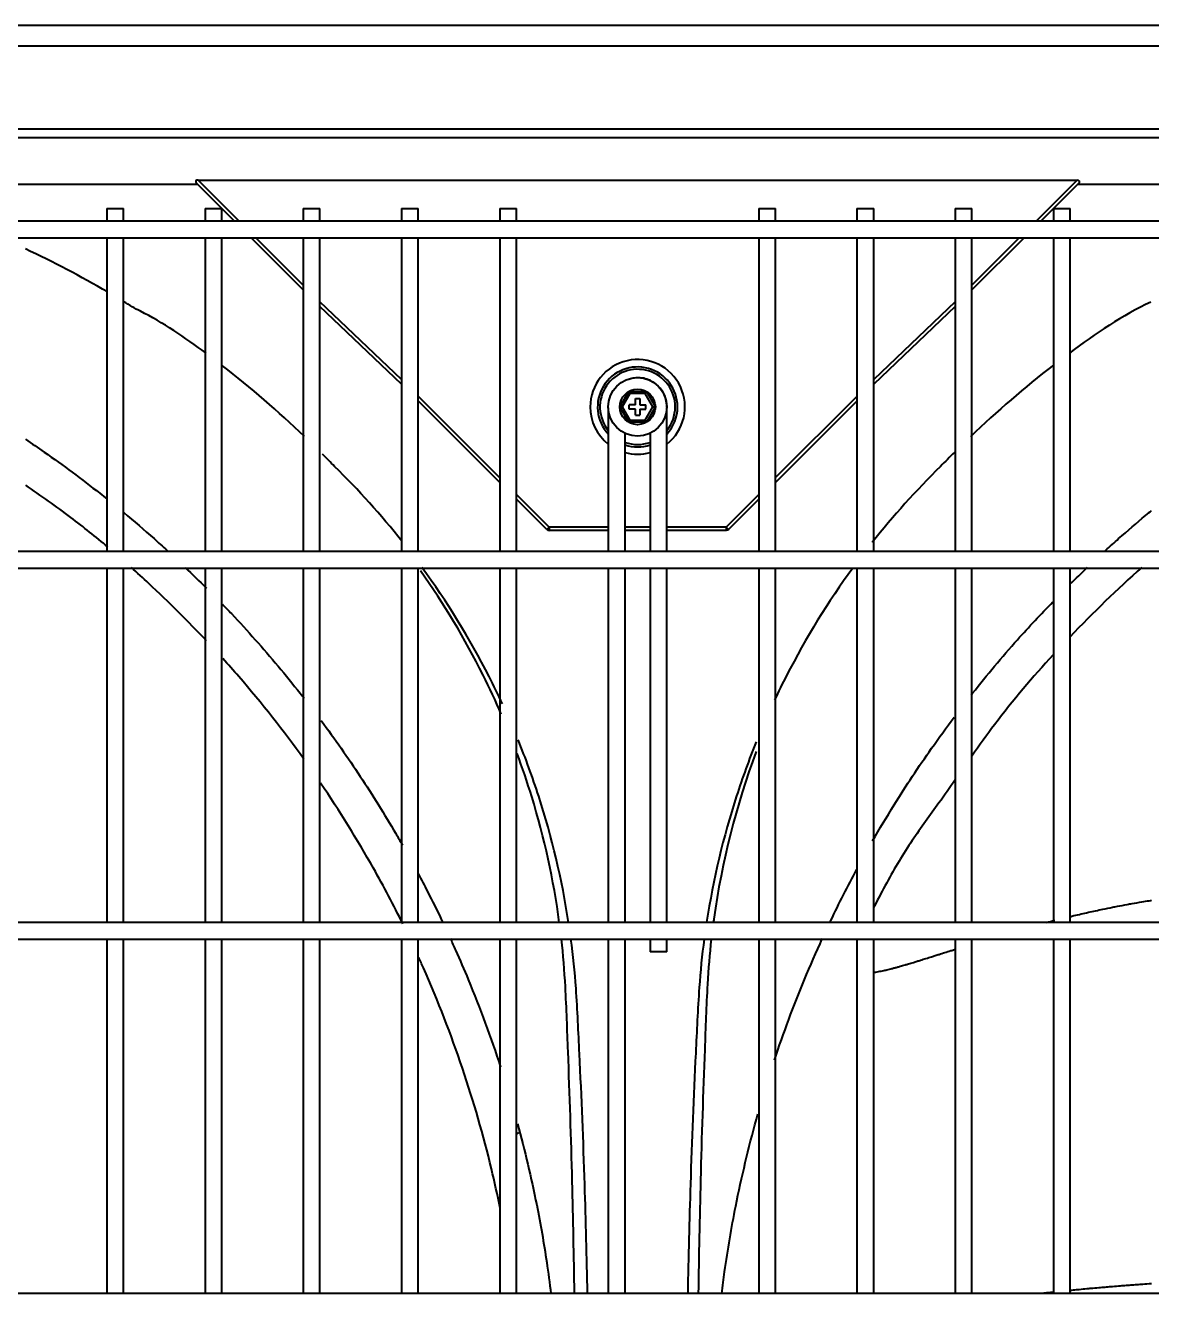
# Model space of a CAD drawing. Extents: x 58467 to 79089, y -33726 to -17391.
# Drawn here: x 72322.65 to 72349.59, y -20100.32 to -20069.97 of the extents above; entities that cross this region are included whole.
import ezdxf

# ---------------------------------------------------------------- set-up
doc = ezdxf.new("R2010")
doc.units = 0
doc.header["$LTSCALE"] = 100
doc.layers.add('+ENTE-ST-DOSEME USTU KONDDRENAJ', color=110, linetype='DOSEMEUSTUKONDENSDRENAJ_LINE', lineweight=40)
doc.linetypes.add('DOSEMEUSTUKONDENSDRENAJ_LINE', pattern='A,300,-40,["CD",Standard,S=15,R=0,X=-35,Y=-7.5],0', length=340)

# ---------------------------------------------------------------- blocks, each defined once
blk = doc.blocks.new('1 VE ZEMİN SAĞ')
at = {"color": 3}
for p, q in [((54067.032, -32771.052, -3.539), (54183.081, -32771.052, -3.539)), ((54183.081, -32771.552, -3.539), (54067.032, -32771.552, -3.539)), ((54072.523, -32773.531, -3.539), (54177.681, -32773.531, -3.539)), ((54177.529, -32773.744, -3.539), (54072.675, -32773.744, -3.539)), ((54106.206, -32774.855, -3.539), (54114.576, -32774.855, -3.539)), ((54115.456, -32775.735, -3.539), (54114.556, -32774.835, -3.539)), ((54114.589, -32774.755, -3.539), (54135.615, -32774.755, -3.539)), ((54115.569, -32775.735, -3.539), (54114.589, -32774.755, -3.539)), ((54135.615, -32774.755, -3.539), (54134.635, -32775.735, -3.539)), ((54135.648, -32774.835, -3.539), (54134.748, -32775.735, -3.539)), ((54135.628, -32774.855, -3.539), (54143.998, -32774.855, -3.539)), ((54112.404, -32775.435, -3.539), (54112.404, -32775.736, -3.539)), ((54112.404, -32775.435, -3.539), (54112.804, -32775.435, -3.539)), ((54112.804, -32775.736, -3.539), (54112.804, -32775.435, -3.539)), ((54114.754, -32775.435, -3.539), (54114.754, -32775.736, -3.539)), ((54114.754, -32775.435, -3.539), (54115.154, -32775.435, -3.539)), ((54115.154, -32775.736, -3.539), (54115.154, -32775.435, -3.539)), ((54117.104, -32775.435, -3.539), (54117.104, -32775.736, -3.539)), ((54117.104, -32775.435, -3.539), (54117.503, -32775.435, -3.539)), ((54117.503, -32775.736, -3.539), (54117.503, -32775.435, -3.539)), ((54119.453, -32775.435, -3.539), (54119.453, -32775.736, -3.539)), ((54119.453, -32775.435, -3.539), (54119.853, -32775.435, -3.539)), ((54119.853, -32775.736, -3.539), (54119.853, -32775.435, -3.539)), ((54121.803, -32775.435, -3.539), (54121.803, -32775.736, -3.539)), ((54121.803, -32775.435, -3.539), (54122.203, -32775.435, -3.539)), ((54122.203, -32775.736, -3.539), (54122.203, -32775.435, -3.539)), ((54128.002, -32775.435, -3.539), (54128.002, -32775.736, -3.539)), ((54128.002, -32775.435, -3.539), (54128.402, -32775.435, -3.539)), ((54128.402, -32775.736, -3.539), (54128.402, -32775.435, -3.539)), ((54130.351, -32775.435, -3.539), (54130.351, -32775.736, -3.539)), ((54130.351, -32775.435, -3.539), (54130.751, -32775.435, -3.539)), ((54130.751, -32775.736, -3.539), (54130.751, -32775.435, -3.539)), ((54132.701, -32775.435, -3.539), (54132.701, -32775.736, -3.539)), ((54132.701, -32775.435, -3.539), (54133.101, -32775.435, -3.539)), ((54133.101, -32775.736, -3.539), (54133.101, -32775.435, -3.539)), ((54135.051, -32775.435, -3.539), (54135.051, -32775.736, -3.539)), ((54135.051, -32775.435, -3.539), (54135.451, -32775.435, -3.539)), ((54135.451, -32775.736, -3.539), (54135.451, -32775.435, -3.539)), ((54177.808, -32775.735, -3.539), (54072.353, -32775.735, -3.539)), ((54072.353, -32776.135, -3.539), (54177.808, -32776.135, -3.539)), ((54112.404, -32776.136, -3.539), (54112.404, -32783.641, -3.539)), ((54112.804, -32783.641, -3.539), (54112.804, -32776.136, -3.539)), ((54114.754, -32776.136, -3.539), (54114.754, -32783.641, -3.539)), ((54115.154, -32783.641, -3.539), (54115.154, -32776.136, -3.539)), ((54117.104, -32777.383, -3.539), (54115.856, -32776.135, -3.539)), ((54117.104, -32777.27, -3.539), (54115.969, -32776.135, -3.539)), ((54117.104, -32776.136, -3.539), (54117.104, -32783.641, -3.539)), ((54117.503, -32783.641, -3.539), (54117.503, -32776.136, -3.539)), ((54119.453, -32776.136, -3.539), (54119.453, -32783.641, -3.539)), ((54119.853, -32783.641, -3.539), (54119.853, -32776.136, -3.539)), ((54121.803, -32776.136, -3.539), (54121.803, -32783.641, -3.539)), ((54122.203, -32783.641, -3.539), (54122.203, -32776.136, -3.539)), ((54128.002, -32776.136, -3.539), (54128.002, -32783.641, -3.539)), ((54128.402, -32783.641, -3.539), (54128.402, -32776.136, -3.539)), ((54130.351, -32776.136, -3.539), (54130.351, -32783.641, -3.539)), ((54130.751, -32783.641, -3.539), (54130.751, -32776.136, -3.539)), ((54132.701, -32776.136, -3.539), (54132.701, -32783.641, -3.539)), ((54134.235, -32776.135, -3.539), (54133.101, -32777.269, -3.539)), ((54134.348, -32776.135, -3.539), (54133.101, -32777.382, -3.539)), ((54133.101, -32783.641, -3.539), (54133.101, -32776.136, -3.539)), ((54135.051, -32776.136, -3.539), (54135.051, -32783.641, -3.539)), ((54135.451, -32783.641, -3.539), (54135.451, -32776.136, -3.539)), ((54119.453, -32779.525, -3.539), (54117.503, -32777.67, -3.539)), ((54119.453, -32779.638, -3.539), (54117.504, -32777.783, -3.539)), ((54132.701, -32777.669, -3.539), (54130.751, -32779.525, -3.539)), ((54132.701, -32777.782, -3.539), (54130.751, -32779.638, -3.539)), ((54121.803, -32781.875, -3.539), (54119.853, -32779.925, -3.539)), ((54124.677, -32780.182, -3.539), (54124.889, -32779.814, -3.539)), ((54124.918, -32779.864, -3.539), (54124.735, -32780.182, -3.539)), ((54124.889, -32779.814, -3.539), (54125.314, -32779.814, -3.539)), ((54124.889, -32779.814, -3.539), (54124.918, -32779.864, -3.539)), ((54125.286, -32779.864, -3.539), (54124.918, -32779.864, -3.539)), ((54125.052, -32779.982, -3.539), (54125.152, -32779.982, -3.539)), ((54125.052, -32780.132, -3.539), (54125.052, -32779.982, -3.539)), ((54125.152, -32779.982, -3.539), (54125.152, -32780.132, -3.539)), ((54125.286, -32779.864, -3.539), (54125.314, -32779.814, -3.539)), ((54125.469, -32780.182, -3.539), (54125.286, -32779.864, -3.539)), ((54125.314, -32779.814, -3.539), (54125.527, -32780.182, -3.539)), ((54130.352, -32779.924, -3.539), (54128.402, -32781.874, -3.539)), ((54121.803, -32781.988, -3.539), (54119.853, -32780.038, -3.539)), ((54124.402, -32780.2, -3.539), (54124.402, -32781.575, -3.539)), ((54124.889, -32780.55, -3.539), (54124.677, -32780.182, -3.539)), ((54124.677, -32780.182, -3.539), (54124.735, -32780.182, -3.539)), ((54124.735, -32780.182, -3.539), (54124.918, -32780.5, -3.539)), ((54125.052, -32780.132, -3.539), (54124.902, -32780.132, -3.539)), ((54124.902, -32780.232, -3.539), (54124.902, -32780.132, -3.539)), ((54125.052, -32780.232, -3.539), (54124.902, -32780.232, -3.539)), ((54125.052, -32780.382, -3.539), (54125.052, -32780.232, -3.539)), ((54125.152, -32780.132, -3.539), (54125.302, -32780.132, -3.539)), ((54125.152, -32780.232, -3.539), (54125.152, -32780.382, -3.539)), ((54125.152, -32780.232, -3.539), (54125.302, -32780.232, -3.539)), ((54125.286, -32780.5, -3.539), (54125.469, -32780.182, -3.539)), ((54125.302, -32780.232, -3.539), (54125.302, -32780.132, -3.539)), ((54125.527, -32780.182, -3.539), (54125.314, -32780.55, -3.539)), ((54125.469, -32780.182, -3.539), (54125.527, -32780.182, -3.539)), ((54125.802, -32781.575, -3.539), (54125.802, -32780.196, -3.539)), ((54130.352, -32780.038, -3.539), (54128.402, -32781.987, -3.539)), ((54124.889, -32780.55, -3.539), (54124.918, -32780.5, -3.539)), ((54125.314, -32780.55, -3.539), (54124.889, -32780.55, -3.539)), ((54124.918, -32780.5, -3.539), (54125.286, -32780.5, -3.539)), ((54125.052, -32780.382, -3.539), (54125.152, -32780.382, -3.539)), ((54125.286, -32780.5, -3.539), (54125.314, -32780.55, -3.539)), ((54124.802, -32781.575, -3.539), (54124.802, -32780.814, -3.539)), ((54125.402, -32780.814, -3.539), (54125.402, -32781.575, -3.539)), ((54125.402, -32781.367, -3.539), (54125.402, -32783.64, -3.539)), ((54125.802, -32783.64, -3.539), (54125.802, -32781.367, -3.539)), ((54124.402, -32781.575, -3.539), (54124.402, -32781.857, -3.539)), ((54124.802, -32781.857, -3.539), (54124.802, -32781.575, -3.539)), ((54124.402, -32781.857, -3.539), (54124.402, -32782.223, -3.539)), ((54124.402, -32781.857, -3.539), (54124.402, -32781.858, -3.539)), ((54124.802, -32782.223, -3.539), (54124.802, -32781.857, -3.539)), ((54125.402, -32781.857, -3.539), (54125.402, -32782.223, -3.539)), ((54125.802, -32782.223, -3.539), (54125.802, -32781.857, -3.539)), ((54122.985, -32783.057, -3.539), (54122.203, -32782.275, -3.539)), ((54122.929, -32783.114, -3.539), (54122.203, -32782.388, -3.539)), ((54124.402, -32782.223, -3.539), (54124.402, -32782.506, -3.539)), ((54124.402, -32782.223, -3.539), (54124.402, -32782.223, -3.539)), ((54124.802, -32782.506, -3.539), (54124.802, -32782.223, -3.539)), ((54128.002, -32782.274, -3.539), (54127.219, -32783.057, -3.539)), ((54128.002, -32782.387, -3.539), (54127.275, -32783.114, -3.539)), ((54124.402, -32782.506, -3.539), (54124.402, -32783.641, -3.539)), ((54124.802, -32783.641, -3.539), (54124.802, -32782.506, -3.539)), ((54122.929, -32783.114, -3.539), (54122.985, -32783.057, -3.539)), ((54124.402, -32783.057, -3.539), (54122.985, -32783.057, -3.539)), ((54122.985, -32783.057, -3.539), (54122.985, -32783.137, -3.539)), ((54124.402, -32783.137, -3.539), (54122.985, -32783.137, -3.539)), ((54125.402, -32783.057, -3.539), (54124.802, -32783.057, -3.539)), ((54125.402, -32783.137, -3.539), (54124.802, -32783.137, -3.539)), ((54127.219, -32783.057, -3.539), (54125.802, -32783.057, -3.539)), ((54127.219, -32783.137, -3.539), (54125.802, -32783.137, -3.539)), ((54127.219, -32783.057, -3.539), (54127.219, -32783.137, -3.539)), ((54127.219, -32783.057, -3.539), (54127.275, -32783.114, -3.539)), ((54184.216, -32783.64, -3.539), (54065.854, -32783.64, -3.539)), ((54065.854, -32784.04, -3.539), (54184.216, -32784.04, -3.539)), ((54112.404, -32784.041, -3.539), (54112.404, -32792.519, -3.539)), ((54112.804, -32792.519, -3.539), (54112.804, -32784.041, -3.539)), ((54114.754, -32784.041, -3.539), (54114.754, -32792.519, -3.539)), ((54115.154, -32792.519, -3.539), (54115.154, -32784.041, -3.539)), ((54117.104, -32784.041, -3.539), (54117.104, -32792.519, -3.539)), ((54117.503, -32792.519, -3.539), (54117.503, -32784.041, -3.539)), ((54119.453, -32784.041, -3.539), (54119.453, -32792.519, -3.539)), ((54119.853, -32792.519, -3.539), (54119.853, -32784.041, -3.539)), ((54121.803, -32784.041, -3.539), (54121.803, -32792.519, -3.539)), ((54122.203, -32792.519, -3.539), (54122.203, -32784.041, -3.539)), ((54124.402, -32784.041, -3.539), (54124.402, -32792.519, -3.539)), ((54124.802, -32792.519, -3.539), (54124.802, -32784.041, -3.539)), ((54125.402, -32784.04, -3.539), (54125.402, -32792.519, -3.539)), ((54125.802, -32792.519, -3.539), (54125.802, -32784.04, -3.539)), ((54128.002, -32784.041, -3.539), (54128.002, -32792.519, -3.539)), ((54128.402, -32792.519, -3.539), (54128.402, -32784.041, -3.539)), ((54130.351, -32784.041, -3.539), (54130.351, -32792.519, -3.539)), ((54130.751, -32792.519, -3.539), (54130.751, -32784.041, -3.539)), ((54132.701, -32784.041, -3.539), (54132.701, -32792.519, -3.539)), ((54133.101, -32792.519, -3.539), (54133.101, -32784.041, -3.539)), ((54135.051, -32784.041, -3.539), (54135.051, -32792.519, -3.539)), ((54135.451, -32792.519, -3.539), (54135.451, -32784.041, -3.539)), ((54184.216, -32792.519, -3.539), (54065.854, -32792.519, -3.539)), ((54065.854, -32792.919, -3.539), (54184.216, -32792.919, -3.539)), ((54112.404, -32792.919, -3.539), (54112.404, -32801.398, -3.539)), ((54112.804, -32801.398, -3.539), (54112.804, -32792.919, -3.539)), ((54114.754, -32792.919, -3.539), (54114.754, -32801.398, -3.539)), ((54115.154, -32801.398, -3.539), (54115.154, -32792.919, -3.539)), ((54117.104, -32792.919, -3.539), (54117.104, -32801.398, -3.539)), ((54117.503, -32801.398, -3.539), (54117.503, -32792.919, -3.539)), ((54119.453, -32792.919, -3.539), (54119.453, -32801.398, -3.539)), ((54119.853, -32801.398, -3.539), (54119.853, -32792.919, -3.539)), ((54121.803, -32792.919, -3.539), (54121.803, -32801.398, -3.539)), ((54122.203, -32801.398, -3.539), (54122.203, -32792.919, -3.539)), ((54124.402, -32792.919, -3.539), (54124.402, -32801.397, -3.539)), ((54124.802, -32801.397, -3.539), (54124.802, -32792.919, -3.539)), ((54125.402, -32792.919, -3.539), (54125.402, -32793.219, -3.539)), ((54125.802, -32793.219, -3.539), (54125.802, -32792.918, -3.539)), ((54128.002, -32792.919, -3.539), (54128.002, -32801.398, -3.539)), ((54128.402, -32801.398, -3.539), (54128.402, -32792.919, -3.539)), ((54130.351, -32792.919, -3.539), (54130.351, -32801.398, -3.539)), ((54130.751, -32801.398, -3.539), (54130.751, -32792.919, -3.539)), ((54132.701, -32792.919, -3.539), (54132.701, -32801.398, -3.539)), ((54133.101, -32801.398, -3.539), (54133.101, -32792.919, -3.539)), ((54135.051, -32792.919, -3.539), (54135.051, -32801.398, -3.539)), ((54135.451, -32801.398, -3.539), (54135.451, -32792.919, -3.539)), ((54122.252, -32797.539, -3.539), (54122.203, -32797.58, -3.539)), ((54184.216, -32801.397, -3.539), (54065.854, -32801.397, -3.539))]:
    blk.add_line(p, q, dxfattribs=at)
for radius in [0.7, 0.425, 0.425]:
    blk.add_circle((54125.102, -32780.182, -3.539), radius, dxfattribs=at)
for centre, radius, start, end in [((54125.102, -32780.182, -3.539), 1.133, 308.1431, 180), ((54125.102, -32780.182, -3.539), 0.956, 0, 222.9805), ((54125.102, -32780.182, -3.539), 0.9, 0, 218.9644), ((54125.102, -32780.182, -3.539), 1.133, 180, 231.8625), ((54125.102, -32780.182, -3.539), 0.9, 321.0412, 0), ((54125.102, -32780.182, -3.539), 0.956, 317.0194, 0), ((54125.102, -32780.182, -3.539), 0.9, 250.5432, 289.4569), ((54125.102, -32780.182, -3.539), 0.956, 251.7356, 288.2642), ((54125.102, -32780.182, -3.539), 1.133, 254.6607, 285.3394), ((54122.985, -32783.057, -3.539), 0.08, 225, 270)]:
    blk.add_arc(centre, radius, start, end, dxfattribs=at)
at = {"color": 3, "extrusion": (0, 0, -1)}
blk.add_arc((-54127.219, -32783.057, 3.539), 0.08, 225, 270, dxfattribs=at)
at = {"color": 3}
for centre, major_axis, start_param, end_param in [((54114.669, -32774.835, -3.539), (0.137, -0.057), 2.356194, 3.926991), ((54135.535, -32774.835, -3.539), (0.137, 0.057), -0.785398, 0.785398)]:
    blk.add_ellipse(centre, major_axis=major_axis, ratio=0.414214, start_param=start_param, end_param=end_param, dxfattribs=at)
for points in [[(54112.42, -32777.432, -3.539), (54111.78, -32777.059, -3.539), (54111.125, -32776.715, -3.539), (54110.456, -32776.401, -3.539)], [(54137.382, -32777.673, -3.539), (54136.709, -32777.988, -3.539), (54136.059, -32778.426, -3.539), (54135.432, -32778.893, -3.539)], [(54117.133, -32780.888, -3.539), (54116.507, -32780.29, -3.539), (54115.852, -32779.725, -3.539), (54115.169, -32779.196, -3.539)], [(54135.049, -32779.184, -3.539), (54134.36, -32779.718, -3.539), (54133.699, -32780.288, -3.539), (54133.066, -32780.894, -3.539)], [(54117.854, -32781.606, -3.539), (54117.759, -32781.508, -3.539), (54117.663, -32781.41, -3.539), (54117.566, -32781.313, -3.539)], [(54132.681, -32781.27, -3.539), (54132.57, -32781.381, -3.539), (54132.46, -32781.493, -3.539), (54132.35, -32781.606, -3.539)], [(54119.463, -32783.393, -3.539), (54118.966, -32782.767, -3.539), (54118.429, -32782.171, -3.539), (54117.854, -32781.606, -3.539)], [(54132.35, -32781.606, -3.539), (54131.762, -32782.184, -3.539), (54131.216, -32782.791, -3.539), (54130.712, -32783.428, -3.539)], [(54114.278, -32784.024, -3.539), (54114.45, -32784.188, -3.539), (54114.621, -32784.353, -3.539), (54114.792, -32784.519, -3.539)], [(54137.162, -32784.023, -3.539), (54136.574, -32784.548, -3.539), (54136.001, -32785.104, -3.539), (54135.444, -32785.688, -3.539)], [(54135.447, -32784.426, -3.539), (54135.585, -32784.291, -3.539), (54135.724, -32784.155, -3.539), (54135.864, -32784.021, -3.539)], [(54134.884, -32792.518, -3.539), (54134.949, -32792.501, -3.539), (54135.015, -32792.484, -3.539), (54135.082, -32792.467, -3.539)]]:
    blk.add_open_spline(points, degree=3, dxfattribs=at)
for points, knots in [([(54114.779, -32778.898, -3.539), (54114.269, -32778.518, -3.539), (54113.745, -32778.158, -3.539), (54113.076, -32777.828, -3.539), (54112.944, -32777.746, -3.539), (54112.811, -32777.665, -3.539)], [0, 0, 0, 0, 0.803702, 0.803702, 1, 1, 1, 1]), ([(54125.802, -32780.182, -3.539), (54125.801, -32780.121, -3.539), (54125.787, -32780.008, -3.539), (54125.711, -32779.813, -3.539), (54125.569, -32779.641, -3.539), (54125.381, -32779.531, -3.539), (54125.197, -32779.481, -3.539), (54125.038, -32779.48, -3.539), (54124.937, -32779.509, -3.539), (54124.901, -32779.524, -3.539)], [0, 0, 0, 0, 0.137285, 0.262147, 0.473488, 0.63553, 0.754235, 0.906368, 1, 1, 1, 1]), ([(54110.457, -32780.955, -3.539), (54110.608, -32781.056, -3.539), (54111.213, -32781.471, -3.539), (54111.863, -32781.953, -3.539), (54112.355, -32782.343, -3.539), (54112.414, -32782.39, -3.539)], [0, 0, 0, 0, 0.224879, 0.906883, 1, 1, 1, 1]), ([(54112.429, -32783.535, -3.539), (54112.142, -32783.292, -3.539), (54111.505, -32782.78, -3.539), (54110.829, -32782.308, -3.539), (54110.463, -32782.053, -3.539)], [0, 0, 0, 0, 0.462065, 1, 1, 1, 1]), ([(54112.81, -32782.711, -3.539), (54113.055, -32782.914, -3.539), (54113.403, -32783.213, -3.539), (54113.742, -32783.521, -3.539), (54113.844, -32783.616, -3.539)], [0, 0, 0, 0, 0.695118, 1, 1, 1, 1]), ([(54136.299, -32783.614, -3.539), (54136.403, -32783.52, -3.539), (54136.718, -32783.237, -3.539), (54137.085, -32782.921, -3.539), (54137.351, -32782.7, -3.539), (54137.398, -32782.661, -3.539)], [0, 0, 0, 0, 0.288093, 0.872679, 1, 1, 1, 1]), ([(54114.79, -32785.782, -3.539), (54114.349, -32785.314, -3.539), (54113.756, -32784.725, -3.539), (54113.133, -32784.152, -3.539), (54112.992, -32784.026, -3.539)], [0, 0, 0, 0, 0.777017, 1, 1, 1, 1]), ([(54121.841, -32787.532, -3.539), (54121.704, -32787.216, -3.539), (54121.559, -32786.904, -3.539), (54120.971, -32785.729, -3.539), (54120.472, -32784.898, -3.539), (54119.91, -32784.106, -3.539)], [0, 0, 0, 0, 0.260427, 0.260427, 1, 1, 1, 1]), ([(54121.869, -32787.286, -3.539), (54121.767, -32787.066, -3.539), (54121.66, -32786.848, -3.539), (54121.085, -32785.723, -3.539), (54120.543, -32784.844, -3.539), (54119.942, -32784.021, -3.539)], [0, 0, 0, 0, 0.192969, 0.192969, 1, 1, 1, 1]), ([(54130.248, -32784.038, -3.539), (54129.658, -32784.848, -3.539), (54129.131, -32785.704, -3.539), (54128.568, -32786.8, -3.539), (54128.472, -32786.996, -3.539), (54128.379, -32787.193, -3.539)], [0, 0, 0, 0, 0.823029, 0.823029, 1, 1, 1, 1]), ([(54133.083, -32787.075, -3.539), (54133.095, -32787.06, -3.539), (54133.451, -32786.608, -3.539), (54134.085, -32785.847, -3.539), (54134.753, -32785.142, -3.539), (54135.04, -32784.843, -3.539)], [0, 0, 0, 0, 0.019072, 0.581193, 1, 1, 1, 1]), ([(54115.169, -32784.904, -3.539), (54115.241, -32784.978, -3.539), (54115.508, -32785.256, -3.539), (54115.956, -32785.747, -3.539), (54116.504, -32786.382, -3.539), (54116.888, -32786.854, -3.539), (54117.091, -32787.112, -3.539), (54117.123, -32787.153, -3.539)], [0, 0, 0, 0, 0.10453, 0.387673, 0.668723, 0.947676, 1, 1, 1, 1]), ([(54117.119, -32788.61, -3.539), (54116.636, -32787.938, -3.539), (54116, -32787.128, -3.539), (54115.307, -32786.345, -3.539), (54115.177, -32786.202, -3.539)], [0, 0, 0, 0, 0.816114, 1, 1, 1, 1]), ([(54135.044, -32786.115, -3.539), (54134.556, -32786.646, -3.539), (54133.883, -32787.433, -3.539), (54133.277, -32788.283, -3.539), (54133.098, -32788.537, -3.539)], [0, 0, 0, 0, 0.70386, 1, 1, 1, 1]), ([(54117.531, -32787.688, -3.539), (54117.694, -32787.906, -3.539), (54118.012, -32788.346, -3.539), (54118.469, -32789.017, -3.539), (54118.904, -32789.697, -3.539), (54119.236, -32790.248, -3.539), (54119.423, -32790.573, -3.539), (54119.477, -32790.667, -3.539)], [0, 0, 0, 0, 0.229373, 0.457693, 0.68426, 0.909075, 1, 1, 1, 1]), ([(54130.726, -32790.567, -3.539), (54130.893, -32790.275, -3.539), (54131.342, -32789.522, -3.539), (54131.994, -32788.536, -3.539), (54132.491, -32787.852, -3.539), (54132.674, -32787.608, -3.539)], [0, 0, 0, 0, 0.284794, 0.741705, 1, 1, 1, 1]), ([(54123.452, -32792.516, -3.539), (54123.294, -32791.489, -3.539), (54123.054, -32790.477, -3.539), (54122.59, -32789.042, -3.539), (54122.425, -32788.591, -3.539), (54122.244, -32788.146, -3.539)], [0, 0, 0, 0, 0.681342, 0.681342, 1, 1, 1, 1]), ([(54127.94, -32788.197, -3.539), (54127.768, -32788.623, -3.539), (54127.611, -32789.054, -3.539), (54127.152, -32790.473, -3.539), (54126.912, -32791.48, -3.539), (54126.753, -32792.512, -3.539)], [0, 0, 0, 0, 0.306385, 0.306385, 1, 1, 1, 1]), ([(54123.23, -32792.517, -3.539), (54123.092, -32791.499, -3.539), (54122.873, -32790.493, -3.539), (54122.463, -32789.158, -3.539), (54122.346, -32788.815, -3.539), (54122.22, -32788.474, -3.539)], [0, 0, 0, 0, 0.742253, 0.742253, 1, 1, 1, 1]), ([(54127.941, -32788.429, -3.539), (54127.457, -32789.721, -3.539), (54127.119, -32791.059, -3.539), (54126.922, -32792.463, -3.539), (54126.919, -32792.489, -3.539), (54126.915, -32792.515, -3.539)], [0, 0, 0, 0, 0.981495, 0.981495, 1, 1, 1, 1]), ([(54132.703, -32789.105, -3.539), (54132.574, -32789.29, -3.539), (54132.236, -32789.773, -3.539), (54131.644, -32790.565, -3.539), (54131.146, -32791.399, -3.539), (54130.859, -32791.944, -3.539), (54130.758, -32792.142, -3.539), (54130.751, -32792.155, -3.539)], [0, 0, 0, 0, 0.188637, 0.492926, 0.817568, 0.9884, 1, 1, 1, 1]), ([(54119.486, -32792.552, -3.539), (54119.266, -32792.105, -3.539), (54118.668, -32790.971, -3.539), (54117.975, -32789.853, -3.539), (54117.519, -32789.183, -3.539)], [0, 0, 0, 0, 0.392123, 1, 1, 1, 1]), ([(54119.855, -32791.354, -3.539), (54119.929, -32791.493, -3.539), (54120.123, -32791.864, -3.539), (54120.314, -32792.249, -3.539), (54120.431, -32792.494, -3.539), (54120.435, -32792.504, -3.539)], [0, 0, 0, 0, 0.36828, 0.975008, 1, 1, 1, 1]), ([(54129.71, -32792.504, -3.539), (54129.715, -32792.494, -3.539), (54129.917, -32792.07, -3.539), (54130.13, -32791.651, -3.539), (54130.347, -32791.248, -3.539)], [0, 0, 0, 0, 0.023633, 1, 1, 1, 1]), ([(54135.448, -32792.376, -3.539), (54135.479, -32792.369, -3.539), (54135.568, -32792.348, -3.539), (54135.715, -32792.313, -3.539), (54135.889, -32792.274, -3.539), (54136.061, -32792.236, -3.539), (54136.253, -32792.196, -3.539), (54136.427, -32792.16, -3.539), (54136.62, -32792.123, -3.539), (54136.775, -32792.093, -3.539), (54136.97, -32792.058, -3.539), (54137.146, -32792.028, -3.539), (54137.303, -32792.002, -3.539), (54137.381, -32791.99, -3.539), (54137.4, -32791.987, -3.539)], [0, 0, 0, 0, 0.04892, 0.138223, 0.227526, 0.316829, 0.406131, 0.525202, 0.584737, 0.703807, 0.763342, 0.882413, 0.971716, 1, 1, 1, 1]), ([(54120.623, -32792.905, -3.539), (54120.665, -32792.996, -3.539), (54120.812, -32793.321, -3.539), (54121.246, -32794.332, -3.539), (54121.593, -32795.271, -3.539), (54121.824, -32795.979, -3.539)], [0, 0, 0, 0, 0.090907, 0.323924, 1, 1, 1, 1]), ([(54123.592, -32801.396, -3.539), (54123.579, -32800.503, -3.539), (54123.561, -32799.609, -3.539), (54123.512, -32797.679, -3.539), (54123.479, -32796.643, -3.539), (54123.419, -32795.09, -3.539), (54123.403, -32794.572, -3.539), (54123.354, -32793.674, -3.539), (54123.323, -32793.294, -3.539), (54123.28, -32792.916, -3.539)], [0, 0, 0, 0, 0.315659, 0.315659, 0.681641, 0.681641, 0.864632, 0.864632, 1, 1, 1, 1]), ([(54123.904, -32801.397, -3.539), (54123.888, -32800.527, -3.539), (54123.866, -32799.658, -3.539), (54123.805, -32797.745, -3.539), (54123.763, -32796.702, -3.539), (54123.687, -32795.138, -3.539), (54123.666, -32794.617, -3.539), (54123.601, -32793.701, -3.539), (54123.561, -32793.308, -3.539), (54123.509, -32792.915, -3.539)], [0, 0, 0, 0, 0.307076, 0.307076, 0.675824, 0.675824, 0.860198, 0.860198, 1, 1, 1, 1]), ([(54126.695, -32792.916, -3.539), (54126.644, -32793.301, -3.539), (54126.604, -32793.688, -3.539), (54126.54, -32794.597, -3.539), (54126.518, -32795.119, -3.539), (54126.442, -32796.687, -3.539), (54126.4, -32797.732, -3.539), (54126.339, -32799.65, -3.539), (54126.317, -32800.523, -3.539), (54126.301, -32801.397, -3.539)], [0, 0, 0, 0, 0.136943, 0.136943, 0.321752, 0.321752, 0.691369, 0.691369, 1, 1, 1, 1]), ([(54126.865, -32792.918, -3.539), (54126.825, -32793.275, -3.539), (54126.794, -32793.634, -3.539), (54126.744, -32794.513, -3.539), (54126.728, -32795.034, -3.539), (54126.668, -32796.596, -3.539), (54126.635, -32797.638, -3.539), (54126.585, -32799.585, -3.539), (54126.566, -32800.491, -3.539), (54126.553, -32801.397, -3.539)], [0, 0, 0, 0, 0.126998, 0.126998, 0.311253, 0.311253, 0.679764, 0.679764, 1, 1, 1, 1]), ([(54128.376, -32795.814, -3.539), (54128.592, -32795.162, -3.539), (54128.957, -32794.185, -3.539), (54129.374, -32793.229, -3.539), (54129.522, -32792.905, -3.539)], [0, 0, 0, 0, 0.658433, 1, 1, 1, 1]), ([(54121.815, -32799.352, -3.539), (54121.751, -32799.039, -3.539), (54121.504, -32797.925, -3.539), (54120.954, -32796.007, -3.539), (54120.299, -32794.317, -3.539), (54119.903, -32793.434, -3.539), (54119.865, -32793.352, -3.539)], [0, 0, 0, 0, 0.157183, 0.558604, 0.95857, 1, 1, 1, 1]), ([(54125.802, -32793.219, -3.539), (54125.802, -32793.219, -3.539), (54125.8, -32793.219, -3.539), (54125.791, -32793.219, -3.539), (54125.782, -32793.219, -3.539), (54125.758, -32793.219, -3.539), (54125.743, -32793.219, -3.539), (54125.707, -32793.219, -3.539), (54125.687, -32793.219, -3.539), (54125.645, -32793.219, -3.539), (54125.622, -32793.219, -3.539), (54125.577, -32793.219, -3.539), (54125.555, -32793.219, -3.539), (54125.512, -32793.219, -3.539), (54125.492, -32793.219, -3.539), (54125.458, -32793.219, -3.539), (54125.443, -32793.219, -3.539), (54125.419, -32793.219, -3.539), (54125.411, -32793.219, -3.539), (54125.403, -32793.219, -3.539), (54125.402, -32793.219, -3.539), (54125.402, -32793.219, -3.539)], [0, 0, 0, 0, 0.072796, 0.072796, 0.180355, 0.180355, 0.287914, 0.287914, 0.395473, 0.395473, 0.503031, 0.503031, 0.61059, 0.61059, 0.718149, 0.718149, 0.825708, 0.825708, 0.933267, 0.933267, 1, 1, 1, 1]), ([(54130.744, -32793.712, -3.539), (54130.746, -32793.712, -3.539), (54130.766, -32793.709, -3.539), (54130.803, -32793.704, -3.539), (54130.866, -32793.692, -3.539), (54130.926, -32793.681, -3.539), (54131.003, -32793.664, -3.539), (54131.082, -32793.646, -3.539), (54131.163, -32793.625, -3.539), (54131.236, -32793.606, -3.539), (54131.309, -32793.586, -3.539), (54131.397, -32793.562, -3.539), (54131.488, -32793.536, -3.539), (54131.595, -32793.504, -3.539), (54131.69, -32793.476, -3.539), (54131.787, -32793.446, -3.539), (54131.886, -32793.415, -3.539), (54132.001, -32793.379, -3.539), (54132.119, -32793.342, -3.539), (54132.224, -32793.309, -3.539), (54132.33, -32793.276, -3.539), (54132.453, -32793.237, -3.539), (54132.579, -32793.196, -3.539), (54132.66, -32793.171, -3.539), (54132.696, -32793.159, -3.539), (54132.7, -32793.158, -3.539)], [0, 0, 0, 0, 0.004044, 0.044465, 0.084886, 0.125307, 0.165729, 0.22636, 0.266782, 0.307203, 0.347624, 0.388045, 0.448677, 0.489098, 0.54973, 0.590151, 0.630573, 0.691204, 0.751836, 0.792257, 0.832679, 0.89331, 0.953942, 0.994364, 1, 1, 1, 1]), ([(54127.115, -32801.394, -3.539), (54127.137, -32801.221, -3.539), (54127.194, -32800.784, -3.539), (54127.303, -32800.088, -3.539), (54127.529, -32798.865, -3.539), (54127.765, -32797.871, -3.539), (54127.969, -32797.142, -3.539), (54127.98, -32797.1, -3.539)], [0, 0, 0, 0, 0.119341, 0.301439, 0.482327, 0.969974, 1, 1, 1, 1]), ([(54122.23, -32797.336, -3.539), (54122.405, -32797.976, -3.539), (54122.665, -32799.077, -3.539), (54122.903, -32800.436, -3.539), (54122.999, -32801.146, -3.539), (54123.03, -32801.394, -3.539)], [0, 0, 0, 0, 0.48072, 0.818915, 1, 1, 1, 1]), ([(54137.401, -32801.163, -3.539), (54137.396, -32801.163, -3.539), (54137.327, -32801.168, -3.539), (54137.207, -32801.176, -3.539), (54137.043, -32801.188, -3.539), (54136.897, -32801.199, -3.539), (54136.752, -32801.21, -3.539), (54136.593, -32801.222, -3.539), (54136.435, -32801.235, -3.539), (54136.278, -32801.248, -3.539), (54136.12, -32801.262, -3.539), (54135.979, -32801.274, -3.539), (54135.822, -32801.289, -3.539), (54135.68, -32801.302, -3.539), (54135.545, -32801.315, -3.539), (54135.473, -32801.322, -3.539), (54135.449, -32801.324, -3.539)], [0, 0, 0, 0, 0.007103, 0.105116, 0.178625, 0.252135, 0.325644, 0.399153, 0.497166, 0.570676, 0.644185, 0.742198, 0.791204, 0.889217, 0.962726, 1, 1, 1, 1]), ([(54135.049, -32801.365, -3.539), (54135.003, -32801.37, -3.539), (54134.927, -32801.378, -3.539), (54134.83, -32801.389, -3.539), (54134.779, -32801.395, -3.539), (54134.758, -32801.397, -3.539)], [0, 0, 0, 0, 0.46864, 0.785024, 1, 1, 1, 1])]:
    blk.add_open_spline(points, degree=3, knots=knots, dxfattribs=at)

msp = doc.modelspace()

# ---------------------------------------------------------------- block references
at = {"layer": '+ENTE-ST-DOSEME USTU KONDDRENAJ', "color": 3, "linetype": 'Continuous'}
msp.add_blockref('1 VE ZEMİN SAĞ', (18212.194, 12701.082), dxfattribs=at)

doc.saveas('drawing.dxf')
